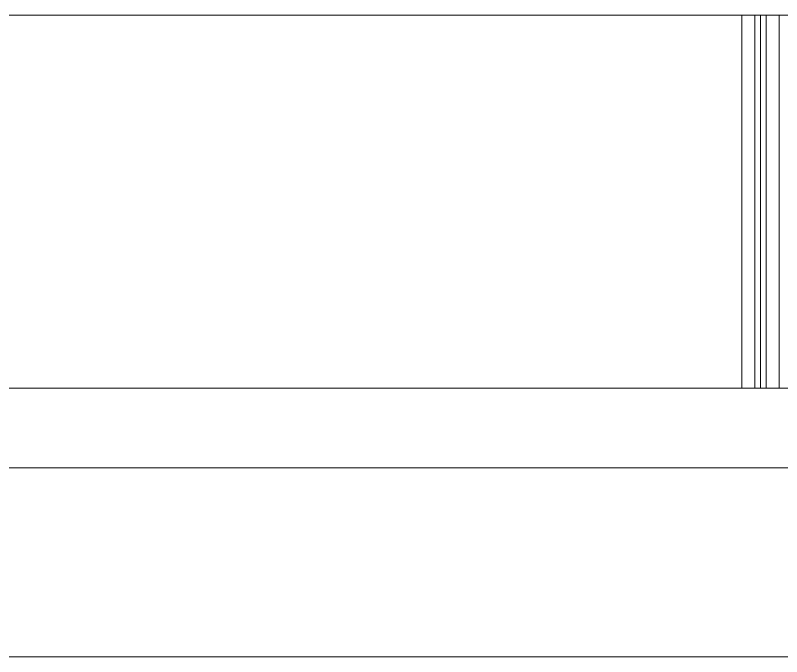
# Model space of a CAD drawing. Header units: millimetres. Extents: x -160614 to 59925, y -157025 to 0.
# Drawn here: x -123755 to -123349.5, y -103942.6 to -103603.1 of the extents above; entities that cross this region are included whole.
import ezdxf

# ---------------------------------------------------------------- set-up
doc = ezdxf.new("R2010")
doc.units = ezdxf.units.MM
doc.header["$LTSCALE"] = 8
for name, color, linetype, lineweight in [('72_EGR_EQP_TAG', 9, 'Continuous', 5), ('LOADING', 9, 'Continuous', 5), ('Walls', 9, 'Continuous', 5)]:
    doc.layers.add(name, color=color, linetype=linetype, lineweight=lineweight)

# ---------------------------------------------------------------- blocks, each defined once
blk = doc.blocks.new('GF21008-P')
at = {"layer": 'LOADING'}
for p, q in [((-0.77088, 0), (0.79062, 0)), ((0, -0.1974), (0, 0)), ((0.00691, -0.1974), (0.00691, 0)), ((0.00987, -0.1974), (0.00987, 0)), ((0.01283, -0.1974), (0.01283, 0)), ((0.01974, -0.1974), (0.01974, 0)), ((-0.7767, -0.1974), (0.79645, -0.1974))]:
    blk.add_line(p, q, dxfattribs=at)
blk = doc.blocks.new('GF1')
at = {"layer": 'Walls', "color": 9}
for p, q in [((-124859.37, -103842.61), (-120929.37, -103842.61)), ((-128624.37, -103942.61), (-102939.37, -103942.61))]:
    blk.add_line(p, q, dxfattribs=at)
at = {"layer": 'LOADING', "color": 9, "xscale": 1000, "yscale": 1000, "zscale": 1000, "rotation": 179.9999999999998}
blk.add_blockref('GF21008-P', (-123350.81, -103800.45, 0), dxfattribs=at)

msp = doc.modelspace()

# ---------------------------------------------------------------- block references
at = {"layer": '72_EGR_EQP_TAG'}
msp.add_blockref('GF1', (0, 0), dxfattribs=at)

doc.saveas('drawing.dxf')
